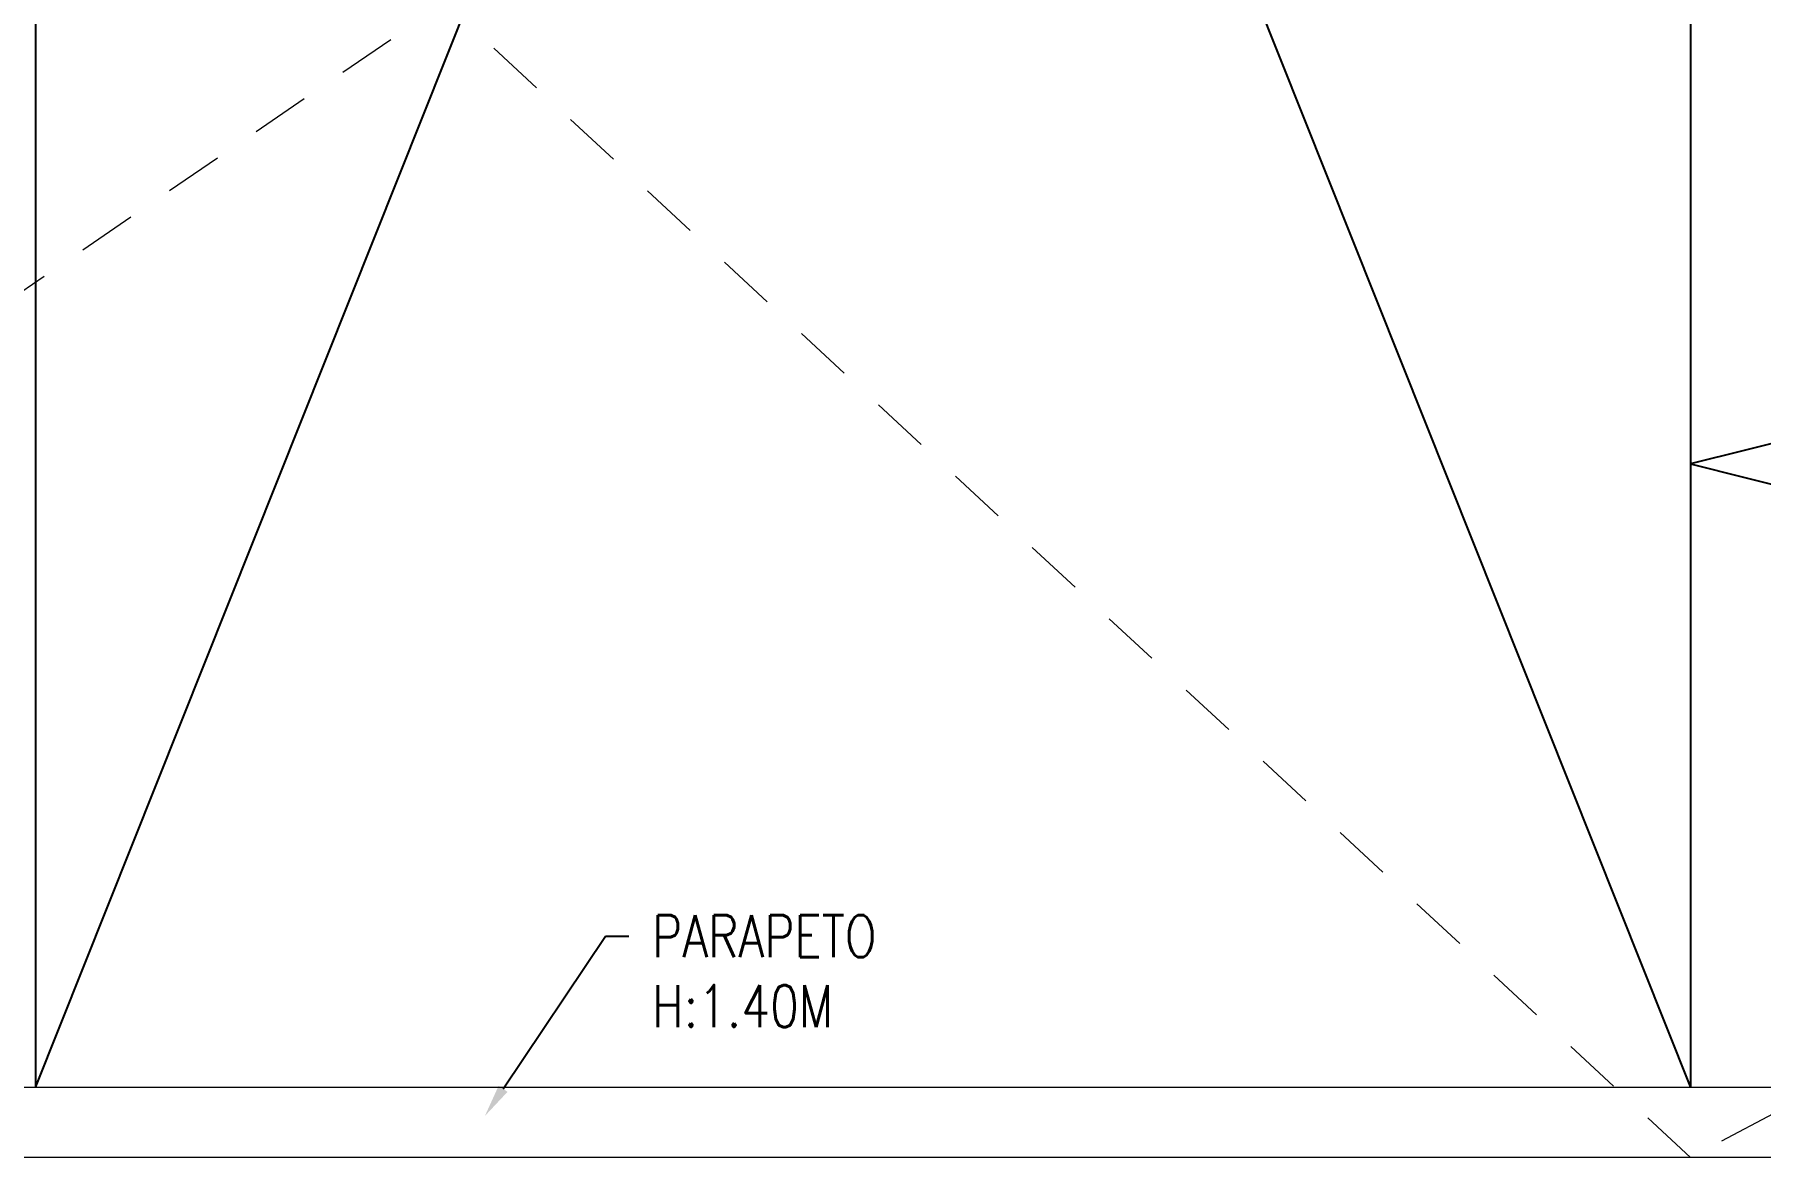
# Model space of a CAD drawing. Header units: millimetres. Extents: x -3 to 53, y -110 to 39.
# Drawn here: x 29.748 to 33.45, y -54.557 to -52.149 of the extents above; entities that cross this region are included whole.
import ezdxf
from ezdxf import colors
from ezdxf.entities.mleader import LeaderData, LeaderLine
from ezdxf.math import Vec2, Vec3

# ---------------------------------------------------------------- set-up
doc = ezdxf.new("R2010")
doc.units = ezdxf.units.MM
doc.linetypes.add('HIDDEN2', pattern=[0.1875, 0.125, -0.0625])
for name, color, linetype in [('A-MURO BAJO', 8, 'Continuous'), ('A-PROYECCIONES', 8, 'HIDDEN2'), ('A-TEXTO-INDICACIONES', 8, 'Continuous'), ('DLP_MOBILIARIO', 8, 'Continuous')]:
    doc.layers.add(name, color=color, linetype=linetype)
doc.styles.add('TXT_COTAS', font='romans.shx', dxfattribs={"width": 0.8})

# ---------------------------------------------------------------- blocks, each defined once
blk = doc.blocks.new('IISS P11')
at = {"color": 8}
for p, q in [((28.4, -8.775, 0), (28.4, -13.225)), ((28.4, -13.225), (30.175, -8.775, 0)), ((30.175, -8.775, 0), (31.9501, -13.225)), ((31.95, -10.5501), (31.9501, -13.225)), ((37.3, -10.5501), (31.95, -11.8875)), ((31.95, -11.8875), (37.3, -13.2249))]:
    blk.add_line(p, q, dxfattribs=at)
blk = doc.blocks.new('Duplex-1201')
at = {"layer": 'A-MURO BAJO', "color": 8, "lineweight": 0}
for p, q in [((11.65, 0.15), (0.15, 0.15)), ((12.7, 0), (0, 0))]:
    blk.add_line(p, q, dxfattribs=at)
at = {"layer": 'A-PROYECCIONES', "color": 8, "lineweight": 0}
for p, q in [((6.3, 0), (0.15, 5.7)), ((6.3, 4.3), (0, 0)), ((11.65, 2.8249), (6.3, 0))]:
    blk.add_line(p, q, dxfattribs=at)
blk = doc.blocks.new('TEXTO NOTAS P11')
at = {"layer": 'A-TEXTO-INDICACIONES'}
ml = blk.add_multileader_mtext('Standard', dxfattribs=at)
ml.set_content('\\pxsm1;PARAPETO\\P\\pt16;H:1.40M', color=256, style='TXT_COTAS')
ml.set_leader_properties(color=7)
ml.build(insert=Vec2(0, 0))
ml.multileader.update_dxf_attribs({"dogleg_length": 0.05, "arrow_head_size": 0.07})
ctx = ml.context
ctx.base_point, ctx.char_height, ctx.arrow_head_size, ctx.landing_gap_size, ctx.plane_origin = Vec3(29.6727, -12.9002), 0.09, 0.07, 0.05, Vec3(29.229, -12.9771)
notes = []
notes.append((ctx, [(0, (1, 1, 0), (29.6227, -12.9002), (1, 0), 0.05, [(0, [(29.3641, -13.286)], 0, [])])]))
ctx.mtext.insert, ctx.mtext.width, ctx.mtext.defined_height, ctx.mtext.flow_direction = Vec3(29.7227, -12.8552), 1.024058, 0.5146, 5
for ctx, leaders in notes:
    for number, flags, end, landing, length, lines in leaders:
        leader = LeaderData()
        leader.index, (leader.has_last_leader_line, leader.has_dogleg_vector, leader.attachment_direction) = number, flags
        leader.last_leader_point, leader.dogleg_vector, leader.dogleg_length = Vec3(end), Vec3(landing), length
        for number, points, colour, breaks in lines:
            line = LeaderLine()
            line.index, line.vertices, line.color, line.breaks = number, Vec3.list(points), colors.encode_raw_color(colour), breaks
            leader.lines.append(line)
        ctx.leaders.append(leader)
blk = doc.blocks.new('arq.')
at = {"color": 8}
blk.add_blockref('IISS P11', (102.5627, -39.2888), dxfattribs=at)
at = {"layer": 'DLP_MOBILIARIO', "color": 8}
blk.add_blockref('Duplex-1201', (128.2127, -52.6638), dxfattribs=at)
at = {"layer": 'A-TEXTO-INDICACIONES', "color": 8}
blk.add_blockref('TEXTO NOTAS P11', (102.5627, -39.2888), dxfattribs=at)

msp = doc.modelspace()

# ---------------------------------------------------------------- block references
at = {"color": 7}
msp.add_blockref('arq.', (-101.2125, -1.8936), dxfattribs=at)

doc.saveas('drawing.dxf')
